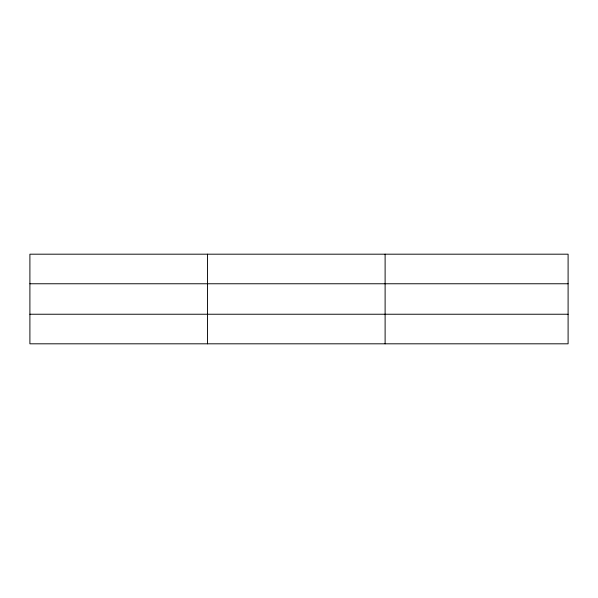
<?xml version="1.0" encoding="UTF-8"?>
<svg xmlns="http://www.w3.org/2000/svg" width="598" height="598" viewBox="0 0 598 598"><rect width="100%" height="100%" fill="white"/><g stroke="black" fill="none" stroke-linecap="round" stroke-linejoin="round"><path stroke-width="0.9" d="M207.506 254.187L207.506 343.813M385.112 254.187L385.112 343.813M568.1 314.234L568.1 343.813L29.9 343.813L29.9 254.187L568.1 254.187L568.1 314.234L29.9 314.234M29.9 283.766L568.1 283.766"/></g></svg>
